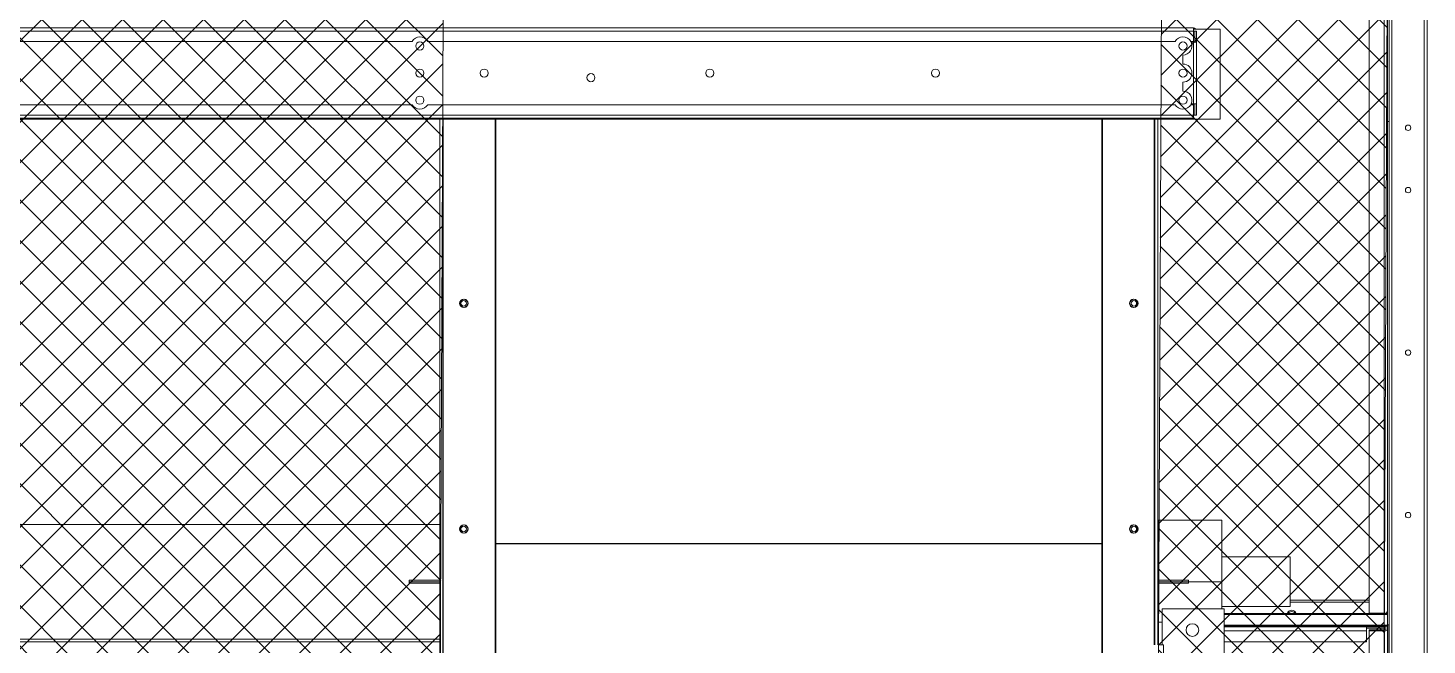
# Model space of a CAD drawing. Header units: millimetres. Extents: x -17070 to 41831, y -291348 to 30635.
# Drawn here: x 32743 to 34293, y 18713 to 19396 of the extents above; entities that cross this region are included whole.
import ezdxf

# ---------------------------------------------------------------- set-up
doc = ezdxf.new("R2010")
doc.units = ezdxf.units.MM
pattern_1 = [(45, (-833140.61, -415575.233), (-22.4506403, 22.4506403), []), (135, (-833140.61, -415575.233), (-22.4506403, -22.4506403), [])]

# ---------------------------------------------------------------- blocks, each defined once
blk = doc.blocks.new('2')
at = {"lineweight": 5}
h = blk.add_hatch(dxfattribs=at)
h.set_pattern_fill('ANSI37', scale=10)
h.set_pattern_definition(pattern_1)
h.paths.add_polyline_path([(34240.5, 17586.1), (34249, 19508.4), (33999, 19508.4), (33990.5, 17586.1)])
h = blk.add_hatch(dxfattribs=at)
h.set_pattern_fill('ANSI37', scale=10)
h.set_pattern_definition(pattern_1)
h.paths.add_polyline_path([(33194.9, 17574.3), (33203.4, 19496.5), (32691, 19496.5), (32682.5, 17574.3)])
at = {"color": 7, "lineweight": 20}
for p, q in [((34251, 17577.8), (34251, 20419.6)), ((34254.1, 17577.8), (34254.1, 20419.6)), ((34289.9, 17577.8), (34289.9, 20419.6)), ((34293, 17577.8), (34293, 20419.6)), ((31851.9, 19396.3), (34034.1, 19396.3)), ((31851.9, 19392.8), (34034.1, 19392.8)), ((34034.1, 19299.8), (31851.9, 19299.8)), ((34034.1, 19296.3), (31851.9, 19296.3)), ((33202.7, 17882.8), (33202.7, 19296.3)), ((33203.2, 17882.8), (33203.2, 19296.3)), ((33260.7, 17882.8), (33260.7, 19296.3)), ((33261.2, 17882.8), (33261.2, 19296.3)), ((33932.8, 17882.8), (33932.8, 19296.3)), ((33933.3, 17882.8), (33933.3, 19296.3)), ((34063.8, 19295.1), (31819.7, 19295.1)), ((33199.2, 17882.8), (33199.2, 19295.1))]:
    blk.add_line(p, q, dxfattribs=at)
at = {"color": 7, "lineweight": 20, "ltscale": 0.415127}
for p, q in [((34229, 19495.1), (34229, 18747.9)), ((34245.5, 18747.9), (34245.5, 19495.1)), ((34249, 18750.3), (34249, 19497.5))]:
    blk.add_line(p, q, dxfattribs=at)
at = {"color": 7, "lineweight": 20, "ltscale": 0.098092}
blk.add_line((34249, 19292.8), (34249, 19469.4), dxfattribs=at)
at = {"color": 7, "lineweight": 20, "ltscale": 0.001944}
for p, q in [((34034.1, 19392.8), (34034.1, 19396.3)), ((34034.1, 19380.5), (34037.6, 19380.5)), ((34034.1, 19312.1), (34037.6, 19312.1)), ((34034.1, 19299.8), (34034.1, 19296.3))]:
    blk.add_line(p, q, dxfattribs=at)
at = {"color": 7, "lineweight": 20, "ltscale": 0.016528}
blk.add_line((34063.8, 19395.1), (34034.1, 19395.1), dxfattribs=at)
at = {"color": 7, "lineweight": 20, "ltscale": 0.006833}
for p, q in [((34034.1, 19380.5), (34034.1, 19392.8)), ((34035.6, 19392.8), (34035.6, 19380.5)), ((34037.6, 19380.5), (34037.6, 19392.8)), ((34034.1, 19299.8), (34034.1, 19312.1)), ((34035.6, 19312.1), (34035.6, 19299.8)), ((34037.6, 19299.8), (34037.6, 19312.1))]:
    blk.add_line(p, q, dxfattribs=at)
at = {"color": 7, "lineweight": 20, "ltscale": 0.006389}
for p, q in [((34034.1, 19381.3), (34034.1, 19392.8)), ((34034.1, 19299.8), (34034.1, 19311.3))]:
    blk.add_line(p, q, dxfattribs=at)
at = {"color": 7, "lineweight": 20, "ltscale": 0.000833333}
for p, q in [((34034.1, 19392.8), (34035.6, 19392.8)), ((34034.1, 19299.8), (34035.6, 19299.8)), ((33999.6, 18712.8), (34001.1, 18712.8))]:
    blk.add_line(p, q, dxfattribs=at)
at = {"color": 7, "lineweight": 20, "ltscale": 0.001111}
for p, q in [((34035.6, 19392.8), (34037.6, 19392.8)), ((34035.6, 19299.8), (34037.6, 19299.8)), ((34251, 19292.8), (34249, 19292.8))]:
    blk.add_line(p, q, dxfattribs=at)
at = {"color": 7, "lineweight": 20, "ltscale": 0.055556}
blk.add_line((34063.8, 19295.1), (34063.8, 19395.1), dxfattribs=at)
at = {"color": 7, "lineweight": 20, "ltscale": 0.247822}
for p, q in [((33168.5, 19381.3), (32722.4, 19381.3)), ((32722.4, 19311.3), (33168.5, 19311.3))]:
    blk.add_line(p, q, dxfattribs=at)
at = {"color": 7, "lineweight": 20, "ltscale": 0.460044}
for p, q in [((34013.9, 19381.3), (33185.8, 19381.3)), ((33185.8, 19311.3), (34013.9, 19311.3))]:
    blk.add_line(p, q, dxfattribs=at)
at = {"color": 7, "lineweight": 20, "ltscale": 0.001578}
for p, q in [((34034.1, 19381.3), (34031.2, 19381.3)), ((34031.2, 19311.3), (34034.1, 19311.3))]:
    blk.add_line(p, q, dxfattribs=at)
at = {"color": 7, "lineweight": 20, "ltscale": 0.001347}
for p, q in [((34031.6, 19380.5), (34034.1, 19380.5)), ((34031.6, 19312.1), (34034.1, 19312.1))]:
    blk.add_line(p, q, dxfattribs=at)
at = {"color": 7, "lineweight": 20, "ltscale": 0.038}
for p, q in [((34034.1, 19380.5), (34034.1, 19312.1)), ((34037.6, 19380.5), (34037.6, 19312.1))]:
    blk.add_line(p, q, dxfattribs=at)
at = {"color": 7, "lineweight": 20, "ltscale": 0.005556}
for p, q in [((34022.6, 19356.3), (34022.6, 19366.3)), ((34022.6, 19326.3), (34022.6, 19336.3))]:
    blk.add_line(p, q, dxfattribs=at)
at = {"color": 7, "lineweight": 20, "ltscale": 0.324167}
for p, q in [((33990.8, 18712.8), (33990.8, 19296.3)), ((33991.3, 18712.8), (33991.3, 19296.3))]:
    blk.add_line(p, q, dxfattribs=at)
at = {"color": 7, "lineweight": 20, "ltscale": 0.3235}
blk.add_line((33994.8, 18712.8), (33994.8, 19295.1), dxfattribs=at)
at = {"color": 7, "lineweight": 20, "ltscale": 0.037}
blk.add_line((33995.6, 18784.5), (33995.6, 18851.1), dxfattribs=at)
at = {"color": 7, "lineweight": 20, "ltscale": 0.038889}
blk.add_line((33995.6, 18851.1), (34065.6, 18851.1), dxfattribs=at)
at = {"color": 7, "lineweight": 20, "ltscale": 0.037889}
blk.add_line((34065.6, 18782.9), (34065.6, 18851.1), dxfattribs=at)
at = {"color": 7, "lineweight": 20, "ltscale": 0.284666}
blk.add_line((32686.8, 18846.4), (33199.2, 18846.4), dxfattribs=at)
at = {"color": 7, "lineweight": 20, "ltscale": 0.373111}
for p, q in [((33261.2, 18825.2), (33932.8, 18825.2)), ((33932.8, 18825.2), (33261.2, 18825.2)), ((33261.2, 18825), (33932.8, 18825)), ((33932.8, 18824.9), (33261.2, 18824.9))]:
    blk.add_line(p, q, dxfattribs=at)
at = {"color": 7, "lineweight": 20, "ltscale": 0.0004448}
blk.add_line((33994.8, 18810.4), (33995.6, 18810.4), dxfattribs=at)
at = {"color": 7, "lineweight": 20, "ltscale": 0.042111}
for p, q in [((34065.6, 18810.4), (34141.4, 18810.4)), ((34065.6, 18755.4), (34141.4, 18755.4))]:
    blk.add_line(p, q, dxfattribs=at)
at = {"color": 7, "lineweight": 20, "ltscale": 0.00187}
blk.add_line((34141.4, 18807), (34141.4, 18810.4), dxfattribs=at)
at = {"color": 7, "lineweight": 20, "ltscale": 0.028685}
blk.add_line((34141.4, 18755.4), (34141.4, 18807), dxfattribs=at)
at = {"color": 7, "lineweight": 20, "ltscale": 0.000888889}
for p, q in [((33165.3, 18784.5), (33165.3, 18782.9)), ((33165.3, 18781.3), (33165.3, 18782.9)), ((34028.7, 18781.3), (34028.7, 18784.5)), ((34249.4, 18735.1), (34251, 18735.1))]:
    blk.add_line(p, q, dxfattribs=at)
at = {"color": 7, "lineweight": 20, "ltscale": 0.018833}
for p, q in [((33165.3, 18784.5), (33199.2, 18784.5)), ((33199.2, 18782.9), (33165.3, 18782.9)), ((33199.2, 18782.9), (33165.3, 18782.9)), ((33165.3, 18781.3), (33199.2, 18781.3)), ((34028.7, 18784.5), (33994.8, 18784.5)), ((33994.8, 18782.9), (34028.7, 18782.9)), ((33994.8, 18782.9), (34028.7, 18782.9)), ((34028.7, 18781.3), (33994.8, 18781.3))]:
    blk.add_line(p, q, dxfattribs=at)
at = {"color": 7, "lineweight": 20, "ltscale": 0.024}
blk.add_line((33995.6, 18781.3), (33995.6, 18738.1), dxfattribs=at)
at = {"color": 7, "lineweight": 20, "ltscale": 0.0205}
for p, q in [((34028.7, 18782.9), (34065.6, 18782.9)), ((34249.4, 18698.2), (34249.4, 18735.1))]:
    blk.add_line(p, q, dxfattribs=at)
at = {"color": 7, "lineweight": 20, "ltscale": 0.016722}
blk.add_line((34065.6, 18782.9), (34065.6, 18752.8), dxfattribs=at)
at = {"color": 7, "lineweight": 20, "ltscale": 0.000444773}
for p, q in [((33994.8, 18755.4), (33995.6, 18755.4)), ((33995.6, 18747.8), (33994.8, 18747.8)), ((33995.6, 18746.4), (33994.8, 18746.4))]:
    blk.add_line(p, q, dxfattribs=at)
at = {"color": 7, "lineweight": 20, "ltscale": 0.048667}
for p, q in [((34141.4, 18762.4), (34229, 18762.4)), ((34141.4, 18760.3), (34229, 18760.3))]:
    blk.add_line(p, q, dxfattribs=at)
at = {"color": 7, "lineweight": 20, "ltscale": 0.00694}
blk.add_line((34249, 18760.3), (34249, 18747.8), dxfattribs=at)
at = {"color": 7, "lineweight": 20, "ltscale": 0.004264}
blk.add_line((34249, 18755.5), (34249, 18747.8), dxfattribs=at)
at = {"color": 7, "lineweight": 20, "ltscale": 0.022222}
blk.add_line((33999.6, 18752.8), (33999.6, 18712.8), dxfattribs=at)
at = {"color": 7, "lineweight": 20, "ltscale": 0.038056}
blk.add_line((33999.6, 18752.8), (34068.1, 18752.8), dxfattribs=at)
at = {"color": 7, "lineweight": 20, "ltscale": 0.063889}
blk.add_line((34068.1, 18752.8), (34068.1, 18637.8), dxfattribs=at)
at = {"color": 7, "lineweight": 20, "ltscale": 0.100501}
for p, q in [((34249, 18747.8), (34068.1, 18747.8)), ((34249, 18746.4), (34068.1, 18746.4)), ((34068.1, 18734.6), (34249, 18734.6)), ((34068.1, 18733.5), (34249, 18733.5))]:
    blk.add_line(p, q, dxfattribs=at)
at = {"color": 7, "lineweight": 20, "ltscale": 0.009167}
blk.add_line((34229, 18747.9), (34245.5, 18747.9), dxfattribs=at)
at = {"color": 7, "lineweight": 20, "ltscale": 0.000154576}
blk.add_line((34247, 18747.8), (34247, 18748.1), dxfattribs=at)
at = {"color": 7, "lineweight": 20, "ltscale": 0.007184}
blk.add_line((34249, 18737.4), (34249, 18750.3), dxfattribs=at)
at = {"color": 7, "lineweight": 20, "ltscale": 0.000773611}
blk.add_line((34249, 18746.4), (34249, 18747.8), dxfattribs=at)
at = {"color": 7, "lineweight": 20, "ltscale": 0.00658}
blk.add_line((34249, 18734.6), (34249, 18746.4), dxfattribs=at)
at = {"color": 7, "lineweight": 20, "ltscale": 0.000444754}
for p, q in [((33994.8, 18734.6), (33995.6, 18734.6)), ((33994.8, 18733.5), (33995.6, 18733.5)), ((33995.6, 18732.8), (33994.8, 18732.8)), ((33995.6, 18728.4), (33994.8, 18728.4)), ((33994.8, 18716.3), (33995.6, 18716.3))]:
    blk.add_line(p, q, dxfattribs=at)
at = {"color": 7, "lineweight": 20, "ltscale": 0.002222}
for p, q in [((33995.6, 18738.1), (33999.6, 18738.1)), ((33995.6, 18713.1), (33999.6, 18713.1))]:
    blk.add_line(p, q, dxfattribs=at)
at = {"color": 7, "lineweight": 20, "ltscale": 0.013889}
blk.add_line((33995.6, 18713.1), (33995.6, 18738.1), dxfattribs=at)
at = {"color": 7, "lineweight": 20, "ltscale": 0.087667}
for p, q in [((34225.9, 18732.8), (34068.1, 18732.8)), ((34225.9, 18728.4), (34068.1, 18728.4)), ((34068.1, 18716.3), (34225.9, 18716.3))]:
    blk.add_line(p, q, dxfattribs=at)
at = {"color": 7, "lineweight": 20, "ltscale": 0.011111}
for p, q in [((34245.9, 18732.8), (34225.9, 18732.8)), ((34225.9, 18731.6), (34245.9, 18731.6))]:
    blk.add_line(p, q, dxfattribs=at)
at = {"color": 7, "lineweight": 20, "ltscale": 0.002435}
blk.add_line((34225.9, 18732.8), (34225.9, 18728.4), dxfattribs=at)
at = {"color": 7, "lineweight": 20, "ltscale": 0.006739}
blk.add_line((34225.9, 18716.3), (34225.9, 18728.4), dxfattribs=at)
at = {"color": 7, "lineweight": 20, "ltscale": 0.000618889}
blk.add_line((34229, 18729.5), (34229, 18728.4), dxfattribs=at)
at = {"color": 7, "lineweight": 20, "ltscale": 0.009389}
for p, q in [((34229, 18729.5), (34245.9, 18729.5)), ((34229, 18728.4), (34245.9, 18728.4))]:
    blk.add_line(p, q, dxfattribs=at)
at = {"color": 7, "lineweight": 20, "ltscale": 0.316783}
blk.add_line((34229, 18728.4), (34229, 18158.2), dxfattribs=at)
at = {"color": 7, "lineweight": 20, "ltscale": 0.000403556}
blk.add_line((34245.9, 18732.8), (34245.9, 18733.5), dxfattribs=at)
at = {"color": 7, "lineweight": 20, "ltscale": 0.00222}
blk.add_line((34245.9, 18733.5), (34245.9, 18729.5), dxfattribs=at)
at = {"color": 7, "lineweight": 20, "ltscale": 0.000638044}
blk.add_line((34245.9, 18731.6), (34245.9, 18732.8), dxfattribs=at)
at = {"color": 7, "lineweight": 20, "ltscale": 0.017627}
blk.add_line((34245.9, 18696.7), (34245.9, 18728.4), dxfattribs=at)
at = {"color": 7, "lineweight": 20, "ltscale": 0.00164}
for p, q in [((34247.4, 18733.5), (34247.4, 18730.6)), ((34249, 18733.5), (34249, 18730.6))]:
    blk.add_line(p, q, dxfattribs=at)
at = {"color": 7, "lineweight": 20, "ltscale": 0.000235167}
blk.add_line((34249, 18735.5), (34249, 18735.9), dxfattribs=at)
at = {"color": 7, "lineweight": 20, "ltscale": 0.000590625}
blk.add_line((34249, 18733.5), (34249, 18734.6), dxfattribs=at)
at = {"color": 7, "lineweight": 20, "ltscale": 0.018559}
blk.add_line((34249, 18697.2), (34249, 18730.6), dxfattribs=at)
at = {"color": 7, "lineweight": 20, "ltscale": 0.284667}
for p, q in [((32686.8, 18719.4), (33199.2, 18719.4)), ((32686.8, 18716.3), (33199.2, 18716.3))]:
    blk.add_line(p, q, dxfattribs=at)
at = {"color": 7, "lineweight": 20, "ltscale": 0.041667}
blk.add_line((34001.1, 18712.8), (34001.1, 18637.8), dxfattribs=at)
at = {"color": 0, "lineweight": 20}
for points in [[(33999, 19508.4), (34249, 19508.4), (34240.5, 17586.1), (33990.5, 17586.1)], [(32691, 19496.5), (33203.4, 19496.5), (33194.9, 17574.3), (32682.5, 17574.3)]]:
    blk.add_lwpolyline(points, close=True, dxfattribs=at)
at = {"color": 7, "lineweight": 20}
for centre, radius in [((33177.2, 19376.3), 4.5), ((34022.6, 19376.3), 4.5), ((33177.2, 19346.3), 4.5), ((33248.4, 19346.3), 4.5), ((33366.7, 19341.3), 4.5), ((33498.4, 19346.3), 4.5), ((33748.4, 19346.3), 4.5), ((34022.6, 19346.3), 4.5), ((33177.2, 19316.3), 4.5), ((34022.6, 19316.3), 4.5), ((34272, 19285.7), 3), ((34272, 19216.7), 3), ((33225.7, 19091.3), 4.5), ((33226.2, 19091.3), 4.5), ((33967.8, 19091.3), 4.5), ((33968.3, 19091.3), 4.5), ((33225.7, 19091.3), 3), ((33968.3, 19091.3), 3), ((34272, 19036.7), 3), ((34272, 18856.7), 3), ((33225.7, 18841.3), 4.5), ((33226.2, 18841.3), 4.5), ((33225.7, 18841.3), 3), ((33967.8, 18841.3), 4.5), ((33968.3, 18841.3), 4.5), ((33968.3, 18841.3), 3), ((34033.1, 18729.3), 7)]:
    blk.add_circle(centre, radius, dxfattribs=at)
for centre, radius, start, end in [((34034.1, 19392.8), 3.5, 41.0824, 90), ((33177.2, 19376.3), 10, 29.9997, 150.0003), ((34022.6, 19376.3), 10, 29.9997, 150.0003), ((34022.6, 19376.3), 10, 270, 24.8343), ((34022.6, 19346.3), 10, 270, 90), ((34022.6, 19316.3), 10, 335.1651, 90), ((33177.2, 19316.3), 10, 210.0003, 329.9997), ((34022.6, 19316.3), 10, 210.0003, 329.9997)]:
    blk.add_arc(centre, radius, start, end, dxfattribs=at)
for centre, major_axis, ratio, start_param, end_param in [((34247.5, 19323.4), (1.5, 0), 0.838671, 0.007515, 0.030546), ((34143, 18748.1), (-4.5, 0), 0.69625, 3.141564, 6.283156), ((34143, 18748.1), (-4.5, 0), 0.69625, 6.283156, 6.369762), ((34143, 18746.6), (-4.5, 0), 0.69625, 3.522452, 5.902326), ((34143, 18748.1), (-4.5, 0), 0.69625, 3.05507, 3.141564), ((34245.5, 18750.3), (3.5, 0), 0.69625, 4.712389, 6.283185), ((34245.9, 18730.6), (1.5, 0), 0.69625, 4.712389, 6.283185), ((34245.9, 18730.6), (3.1, 0), 0.69625, 4.712389, 6.283185)]:
    blk.add_ellipse(centre, major_axis=major_axis, ratio=ratio, start_param=start_param, end_param=end_param, dxfattribs=at)

msp = doc.modelspace()

# ---------------------------------------------------------------- block references
msp.add_blockref('2', (0, 0))

doc.saveas('drawing.dxf')
